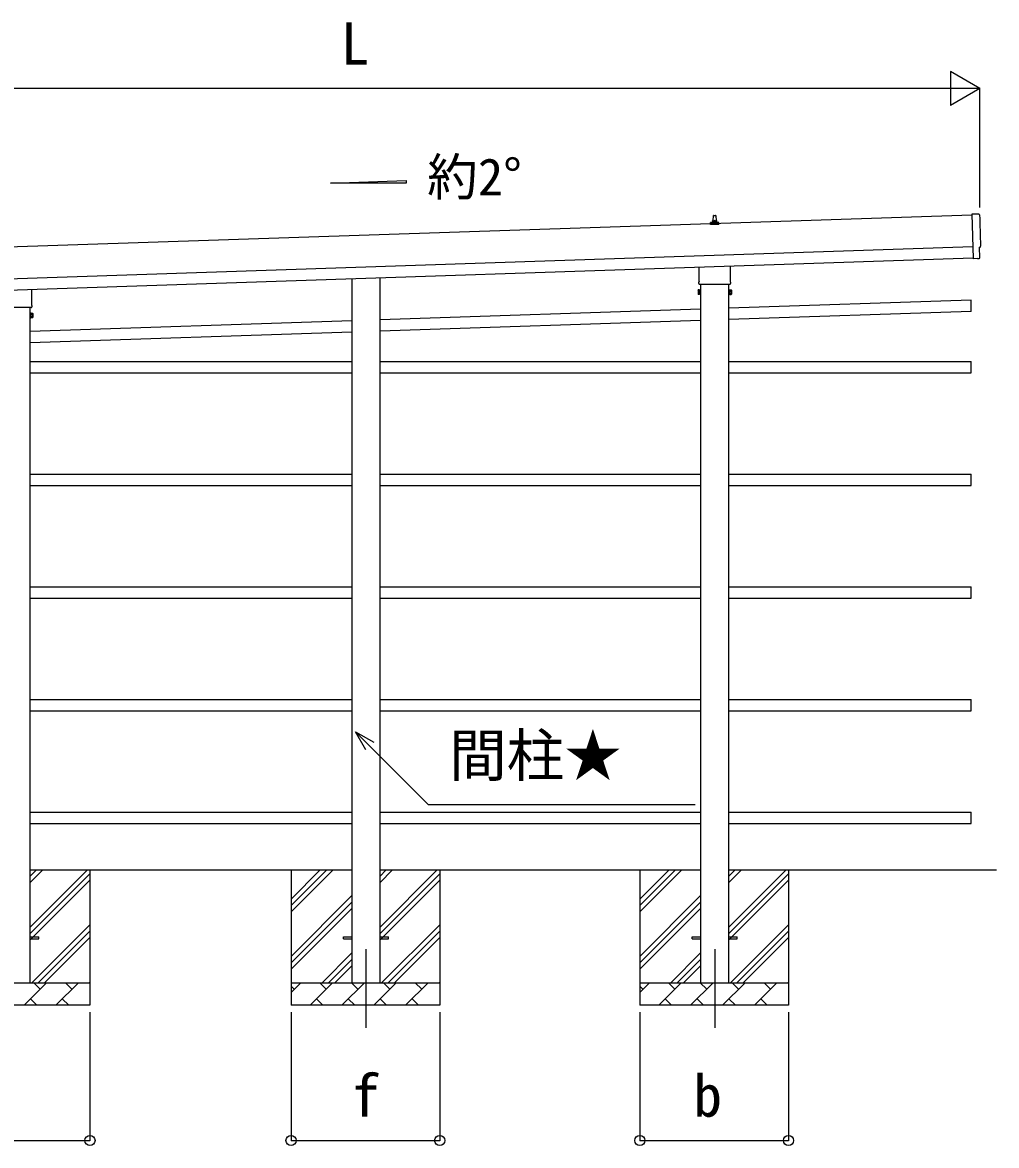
# Model space of a CAD drawing. Units: millimetres, scale not verified. Extents: x -13125 to 13125, y -19494 to 19412.
# Drawn here: x 2368 to 6691, y 8534 to 13520 of the extents above; entities that cross this region are included whole.
import ezdxf
from ezdxf.enums import TextEntityAlignment as Align

# ---------------------------------------------------------------- set-up
doc = ezdxf.new("R2010")
doc.units = ezdxf.units.MM
doc.header["$LTSCALE"] = 70
for name, color, linetype in [('0-2_USER1', 3, 'Continuous'), ('0-3_YKK_12', 2, 'Continuous'), ('0-4_YKK_13', 4, 'Continuous'), ('0-5_YKK_A1', 4, 'Continuous'), ('0-6_YKK_D', 6, 'Continuous')]:
    doc.layers.add(name, color=color, linetype=linetype)
doc.styles.add('ＭＳ ゴシック', font='')
doc.styles.get('ＭＳ ゴシック').set_extended_font_data('MS Gothic')

msp = doc.modelspace()

# ---------------------------------------------------------------- linework, layer by layer
at = {"layer": '0-3_YKK_12'}
for p, q in [((3892.69, 9406), (3892.69, 9056)), ((5440.5, 9406), (5440.5, 9056))]:
    msp.add_line(p, q, dxfattribs=at)
at = {"layer": '0-4_YKK_13'}
for p, q in [((5422.25, 12623.09), (5422.25, 12630.81)), ((5422.25, 12623.09), (5422.25, 12630.81)), ((5458.75, 12623.09), (5422.25, 12623.09)), ((5458.75, 12623.09), (5422.25, 12623.09)), ((5422.63, 12631.59), (5458.37, 12631.59)), ((5422.63, 12631.59), (5458.37, 12631.59)), ((5423.01, 12631.78), (5429.74, 12633.41)), ((5423.01, 12631.78), (5429.74, 12633.41)), ((5430.12, 12633.59), (5450.88, 12633.59)), ((5430.12, 12633.59), (5450.88, 12633.59)), ((5430.5, 12634.38), (5430.5, 12638.59)), ((5430.5, 12634.38), (5430.5, 12638.59)), ((5431.5, 12638.59), (5449.5, 12638.59)), ((5431.5, 12638.59), (5449.5, 12638.59)), ((5434.5, 12638.59), (5435.23, 12662.12)), ((5434.5, 12638.59), (5435.23, 12662.12)), ((5436.23, 12663.09), (5444.77, 12663.09)), ((5436.23, 12663.09), (5444.77, 12663.09)), ((5445.77, 12662.12), (5446.5, 12638.59)), ((5445.77, 12662.12), (5446.5, 12638.59)), ((5450.5, 12634.38), (5450.5, 12638.59)), ((5450.5, 12634.38), (5450.5, 12638.59)), ((5457.99, 12631.78), (5451.26, 12633.41)), ((5457.99, 12631.78), (5451.26, 12633.41)), ((5458.75, 12623.09), (5458.75, 12630.81)), ((5458.75, 12623.09), (5458.75, 12630.81)), ((6588.29, 12471.42), (6588.32, 12470.42)), ((6607.94, 12471.07), (6614.85, 12471.67)), ((5372.2, 12369.11), (5372.2, 12433.55)), ((5508.8, 12438.11), (5508.8, 12369.11)), ((5370.5, 12360.33), (5370.5, 12365.83)), ((5510.5, 12365.83), (5510.5, 12360.33)), ((2408.8, 12334.77), (2408.8, 12265.77)), ((2408.8, 12334.77), (2408.8, 12265.77)), ((5366.5, 12330.83), (5367.26, 12332.15)), ((5366.5, 12330.83), (5367.26, 12332.15)), ((5366.5, 12330.83), (5366.5, 12313.83)), ((5366.5, 12330.83), (5366.5, 12313.83)), ((5373.5, 12327.24), (5367.26, 12327.24)), ((5373.5, 12327.24), (5367.26, 12327.24)), ((5373.5, 12317.43), (5367.26, 12317.43)), ((5373.5, 12317.43), (5367.26, 12317.43)), ((5508.44, 12356.83), (5372.56, 12356.83)), ((5507.5, 12327.24), (5513.74, 12327.24)), ((5507.5, 12327.24), (5513.74, 12327.24)), ((5507.5, 12317.43), (5513.74, 12317.43)), ((5507.5, 12317.43), (5513.74, 12317.43)), ((5514.5, 12330.83), (5513.74, 12332.15)), ((5514.5, 12330.83), (5513.74, 12332.15)), ((5514.5, 12330.83), (5514.5, 12313.83)), ((5514.5, 12330.83), (5514.5, 12313.83)), ((5366.5, 12313.83), (5367.26, 12312.52)), ((5366.5, 12313.83), (5367.26, 12312.52)), ((5373.5, 12312.52), (5367.26, 12312.52)), ((5373.5, 12312.52), (5367.26, 12312.52)), ((5376, 12313.13), (5373.5, 12313.13)), ((5376, 12313.13), (5373.5, 12313.13)), ((5505, 12313.13), (5507.5, 12313.13)), ((5505, 12313.13), (5507.5, 12313.13)), ((5507.5, 12312.52), (5513.74, 12312.52)), ((5507.5, 12312.52), (5513.74, 12312.52)), ((5514.5, 12313.83), (5513.74, 12312.52)), ((5514.5, 12313.83), (5513.74, 12312.52)), ((2408.44, 12253.5), (2272.56, 12253.5)), ((2408.44, 12253.5), (2272.56, 12253.5)), ((2407.5, 12223.91), (2413.74, 12223.91)), ((2407.5, 12223.91), (2413.74, 12223.91)), ((2410.5, 12262.5), (2410.5, 12257)), ((2410.5, 12262.5), (2410.5, 12257)), ((2414.5, 12227.5), (2413.74, 12228.81)), ((2414.5, 12227.5), (2413.74, 12228.81)), ((2414.5, 12227.5), (2414.5, 12210.5)), ((2414.5, 12227.5), (2414.5, 12210.5)), ((2405, 12209.8), (2407.5, 12209.8)), ((2405, 12209.8), (2407.5, 12209.8)), ((2407.5, 12214.09), (2413.74, 12214.09)), ((2407.5, 12214.09), (2413.74, 12214.09)), ((2407.5, 12209.19), (2413.74, 12209.19)), ((2407.5, 12209.19), (2413.74, 12209.19)), ((2414.5, 12210.5), (2413.74, 12209.19)), ((2414.5, 12210.5), (2413.74, 12209.19)), ((2403, 9460.5), (2440.5, 9460.5)), ((2403, 9460.5), (2440.5, 9460.5)), ((2403, 9451.5), (2440.5, 9451.5)), ((2403, 9451.5), (2440.5, 9451.5)), ((2440.5, 9451.5), (2440.5, 9460.5)), ((2440.5, 9451.5), (2440.5, 9460.5)), ((3792.69, 9460.5), (3830.19, 9460.5)), ((3792.69, 9451.5), (3792.69, 9460.5)), ((3792.69, 9460.5), (3830.19, 9460.5)), ((3792.69, 9451.5), (3792.69, 9460.5)), ((3792.69, 9451.5), (3830.19, 9451.5)), ((3792.69, 9451.5), (3830.19, 9451.5)), ((3955.19, 9460.5), (3992.69, 9460.5)), ((3955.19, 9460.5), (3992.69, 9460.5)), ((3955.19, 9451.5), (3992.69, 9451.5)), ((3955.19, 9451.5), (3992.69, 9451.5)), ((3992.69, 9451.5), (3992.69, 9460.5)), ((3992.69, 9451.5), (3992.69, 9460.5)), ((5340.5, 9460.5), (5378, 9460.5)), ((5340.5, 9451.5), (5340.5, 9460.5)), ((5340.5, 9460.5), (5378, 9460.5)), ((5340.5, 9451.5), (5340.5, 9460.5)), ((5340.5, 9451.5), (5378, 9451.5)), ((5340.5, 9451.5), (5378, 9451.5)), ((5503, 9460.5), (5540.5, 9460.5)), ((5503, 9460.5), (5540.5, 9460.5)), ((5503, 9451.5), (5540.5, 9451.5)), ((5503, 9451.5), (5540.5, 9451.5)), ((5540.5, 9451.5), (5540.5, 9460.5)), ((5540.5, 9451.5), (5540.5, 9460.5))]:
    msp.add_line(p, q, dxfattribs=at)
for points in [[(6613.3, 12668.57), (6581.7, 12669.17), (6588.29, 12471.42)], [(6617.58, 12474.75), (6616.02, 12521.75), (6616.62, 12521.77)], [(6607.19, 12471.32), (6606.5, 12471.93), (6588.32, 12470.42)], [(5373.5, 12312.52), (5373.5, 12332.15), (5367.26, 12332.15)], [(5373.5, 12312.52), (5373.5, 12332.15), (5367.26, 12332.15)], [(5373.5, 12313.13), (5373.5, 12331.53), (5376, 12331.53)], [(5373.5, 12313.13), (5373.5, 12331.53), (5376, 12331.53)], [(5507.5, 12313.13), (5507.5, 12331.53), (5505, 12331.53)], [(5507.5, 12313.13), (5507.5, 12331.53), (5505, 12331.53)], [(5507.5, 12312.52), (5507.5, 12332.15), (5513.74, 12332.15)], [(5507.5, 12312.52), (5507.5, 12332.15), (5513.74, 12332.15)], [(2407.5, 12209.8), (2407.5, 12228.2), (2405, 12228.2)], [(2407.5, 12209.8), (2407.5, 12228.2), (2405, 12228.2)], [(2407.5, 12209.19), (2407.5, 12228.81), (2413.74, 12228.81)], [(2407.5, 12209.19), (2407.5, 12228.81), (2413.74, 12228.81)]]:
    msp.add_lwpolyline(points, dxfattribs=at)
for points in [[(5376, 12311.83), (5376, 12332.83), (5378, 12332.83), (5378, 12311.83)], [(5376, 12311.83), (5376, 12332.83), (5378, 12332.83), (5378, 12311.83)], [(5505, 12311.83), (5505, 12332.83), (5503, 12332.83), (5503, 12311.83)], [(5505, 12311.83), (5505, 12332.83), (5503, 12332.83), (5503, 12311.83)], [(2405, 12208.5), (2405, 12229.5), (2403, 12229.5), (2403, 12208.5)], [(2405, 12208.5), (2405, 12229.5), (2403, 12229.5), (2403, 12208.5)]]:
    msp.add_lwpolyline(points, close=True, dxfattribs=at)
for centre, radius, start, end in [((5423.25, 12630.81), 1, 103.62699, 180), ((5423.25, 12630.81), 1, 103.62699, 180), ((5429.5, 12634.38), 1, 283.62699, 0), ((5429.5, 12634.38), 1, 283.62699, 0), ((5434.59, 12637.96), 4.13, 90, 171.17633), ((5434.59, 12637.96), 4.13, 90, 171.17633), ((5431.5, 12637.59), 1, 90, 180), ((5431.5, 12637.59), 1, 90, 180), ((5436.23, 12662.09), 1, 90, 178.60509), ((5436.23, 12662.09), 1, 90, 178.60509), ((5443.83, 12638.59), 4.83, 133.60282, 180), ((5443.83, 12638.59), 4.83, 133.60282, 180), ((5437.17, 12638.59), 4.83, 0, 46.39718), ((5437.17, 12638.59), 4.83, 0, 46.39718), ((5444.77, 12662.09), 1, 1.39491, 90), ((5444.77, 12662.09), 1, 1.39491, 90), ((5446.41, 12637.96), 4.13, 8.82367, 90), ((5446.41, 12637.96), 4.13, 8.82367, 90), ((5449.5, 12637.59), 1, 0, 90), ((5449.5, 12637.59), 1, 0, 90), ((5451.5, 12634.38), 1, 180, 256.37301), ((5451.5, 12634.38), 1, 180, 256.37301), ((5457.75, 12630.81), 1, 0, 76.37301), ((5457.75, 12630.81), 1, 0, 76.37301), ((5374.5, 12365.83), 4, 125.09963, 180), ((5506.5, 12365.83), 4, 0, 54.90037), ((5370.84, 12329.69), 4.34, 145.61575, 214.38425), ((5370.84, 12329.69), 4.34, 145.61575, 214.38425), ((5370.84, 12314.97), 4.34, 145.61575, 214.38425), ((5370.84, 12314.97), 4.34, 145.61575, 214.38425), ((5382.74, 12322.33), 16.24, 162.41205, 197.58795), ((5382.74, 12322.33), 16.24, 162.41205, 197.58795), ((5374.5, 12360.33), 4, 180, 194.47751), ((5374.5, 12360.33), 4, 194.47751, 241.04498), ((5506.5, 12360.33), 4, 298.95502, 345.52249), ((5506.5, 12360.33), 4, 345.52249, 0), ((5498.26, 12322.33), 16.24, 342.41205, 17.58795), ((5498.26, 12322.33), 16.24, 342.41205, 17.58795), ((5510.16, 12329.69), 4.34, 325.61575, 34.38425), ((5510.16, 12329.69), 4.34, 325.61575, 34.38425), ((5510.16, 12314.97), 4.34, 325.61575, 34.38425), ((5510.16, 12314.97), 4.34, 325.61575, 34.38425), ((2406.5, 12262.5), 4, 0, 54.90037), ((2406.5, 12262.5), 4, 0, 54.90037), ((2406.5, 12257), 4, 298.95502, 345.52249), ((2406.5, 12257), 4, 298.95502, 345.52249), ((2406.5, 12257), 4, 345.52249, 0), ((2406.5, 12257), 4, 345.52249, 0), ((2398.26, 12219), 16.24, 342.41205, 17.58795), ((2398.26, 12219), 16.24, 342.41205, 17.58795), ((2410.16, 12226.36), 4.34, 325.61575, 34.38425), ((2410.16, 12226.36), 4.34, 325.61575, 34.38425), ((2410.16, 12211.64), 4.34, 325.61575, 34.38425), ((2410.16, 12211.64), 4.34, 325.61575, 34.38425)]:
    msp.add_arc(centre, radius, start, end, dxfattribs=at)
for centre, major_axis, ratio, start_param, end_param in [((6613.25, 12665.57), (3, 0.1), 0.99863, 6.2683889, 7.8016218), ((11378.81, 12753.95), (-4760.73, -158.69), 0.99863, 6.2683889, 6.2976778), ((6616.47, 12526.17), (4.4, 0.15), 0.99863, 4.712389, 6.2976778), ((6607.85, 12472.07), (0.75, -0.666), 0.9974, 4.712389, 5.5252311), ((6614.58, 12474.66), (2.25, -2), 0.9974, 5.5252311, 7.0411395)]:
    msp.add_ellipse(centre, major_axis=major_axis, ratio=ratio, start_param=start_param, end_param=end_param, dxfattribs=at)
at = {"layer": '0-5_YKK_A1'}
for p, q in [((3735.19, 12806.19), (4071.19, 12818.6)), ((3735.19, 12806.19), (4071.19, 12818.6)), ((4071.19, 12818.6), (4071.19, 12806.19)), ((4071.19, 12818.6), (4071.19, 12806.19)), ((4071.19, 12806.19), (3735.19, 12806.19)), ((4071.19, 12806.19), (3735.19, 12806.19)), ((6581.87, 12664.08), (1198.85, 12484.65)), ((1203.52, 12344.73), (6586.53, 12524.16)), ((1205.18, 12294.75), (6588.2, 12474.19)), ((3830.19, 12382.25), (3830.19, 9456)), ((3830.19, 12382.25), (3830.19, 9256)), ((3955.19, 9256), (3955.19, 12386.42)), ((3955.19, 9256), (3955.19, 12386.42)), ((5378, 12356.83), (5378, 9256)), ((5378, 12356.83), (5378, 9256)), ((5503, 9256), (5503, 12356.83)), ((5503, 9256), (5503, 12356.83)), ((6579.03, 12286.81), (5503, 12250.95)), ((6579.03, 12236.79), (6579.03, 12286.81)), ((2403, 9256), (2403, 12253.5)), ((2403, 9256), (2403, 12253.5)), ((5378, 12246.78), (3955.19, 12199.35)), ((6579.03, 12236.79), (5503, 12200.92)), ((3830.19, 12195.19), (2403, 12147.61)), ((5378, 12196.75), (3955.19, 12149.33)), ((3830.19, 12145.16), (2403, 12097.59)), ((2403, 12013.89), (3830.19, 12013.89)), ((3955.19, 12013.89), (5378, 12013.89)), ((5503, 12014.02), (6579.03, 12014.02)), ((6579.03, 11963.89), (6579.03, 12014.02)), ((2403, 11963.89), (3830.19, 11963.89)), ((3955.19, 11963.89), (5378, 11963.89)), ((5503, 11964.02), (6579.03, 11964.02)), ((2403, 11513.89), (3830.19, 11513.89)), ((3955.19, 11513.89), (5378, 11513.89)), ((5503, 11513.89), (6579.03, 11513.89)), ((6579.03, 11463.89), (6579.03, 11513.89)), ((2403, 11463.89), (3830.19, 11463.89)), ((3955.19, 11463.89), (5378, 11463.89)), ((5503, 11463.89), (6579.03, 11463.89)), ((2403, 11013.89), (3830.19, 11013.89)), ((3955.19, 11013.89), (5378, 11013.89)), ((5503, 11013.89), (6579.03, 11013.89)), ((6579.03, 10963.89), (6579.03, 11013.89)), ((2403, 10963.89), (3830.19, 10963.89)), ((3955.19, 10963.89), (5378, 10963.89)), ((5503, 10963.89), (6579.03, 10963.89)), ((2403, 10513.89), (3830.19, 10513.89)), ((3955.19, 10513.89), (5378, 10513.89)), ((5503, 10513.89), (6579.03, 10513.89)), ((6579.03, 10463.89), (6579.03, 10513.89)), ((2403, 10463.89), (3830.19, 10463.89)), ((3955.19, 10463.89), (5378, 10463.89)), ((5503, 10463.89), (6579.03, 10463.89)), ((2403, 10013.89), (3830.19, 10013.89)), ((3955.19, 10013.89), (5378, 10013.89)), ((5503, 10013.89), (6579.03, 10013.89)), ((6579.03, 9963.89), (6579.03, 10013.89)), ((2403, 9963.89), (3830.19, 9963.89)), ((3955.19, 9963.89), (5378, 9963.89)), ((5503, 9963.89), (6579.03, 9963.89)), ((3830.19, 9756), (2403, 9756)), ((2403, 9503.4), (2655.6, 9756)), ((2403, 9701.39), (2457.61, 9756)), ((2403, 9729.68), (2429.32, 9756)), ((3830.19, 9756), (2403, 9756)), ((2403, 9503.4), (2655.6, 9756)), ((2403, 9701.39), (2457.61, 9756)), ((2403, 9729.68), (2429.32, 9756)), ((2403, 9475.12), (2668, 9740.12)), ((2403, 9475.12), (2668, 9740.12)), ((2668, 9756), (2668, 9156)), ((2668, 9756), (2668, 9156)), ((3560.19, 9756), (3560.19, 9156)), ((3560.19, 9570.95), (3745.24, 9756)), ((3560.19, 9599.23), (3716.96, 9756)), ((3560.19, 9627.52), (3688.67, 9756)), ((3560.19, 9756), (3560.19, 9156)), ((3560.19, 9570.95), (3745.24, 9756)), ((3560.19, 9599.23), (3716.96, 9756)), ((3560.19, 9627.52), (3688.67, 9756)), ((5378, 9756), (3955.19, 9756)), ((5378, 9756), (3955.19, 9756)), ((3955.19, 9503.4), (4207.79, 9756)), ((3955.19, 9701.39), (4009.8, 9756)), ((3955.19, 9729.68), (3981.52, 9756)), ((3955.19, 9503.4), (4207.79, 9756)), ((3955.19, 9701.39), (4009.8, 9756)), ((3955.19, 9729.68), (3981.52, 9756)), ((3955.19, 9475.12), (4220.19, 9740.12)), ((3955.19, 9475.12), (4220.19, 9740.12)), ((4220.19, 9756), (4220.19, 9156)), ((4220.19, 9756), (4220.19, 9156)), ((5108, 9756), (5108, 9156)), ((5108, 9570.95), (5293.05, 9756)), ((5108, 9599.23), (5264.77, 9756)), ((5108, 9627.52), (5236.48, 9756)), ((5108, 9756), (5108, 9156)), ((5108, 9570.95), (5293.05, 9756)), ((5108, 9599.23), (5264.77, 9756)), ((5108, 9627.52), (5236.48, 9756)), ((6691.38, 9756), (5503, 9756)), ((5503, 9503.4), (5755.6, 9756)), ((5503, 9701.39), (5557.61, 9756)), ((5503, 9729.68), (5529.32, 9756)), ((6691.38, 9756), (5503, 9756)), ((5503, 9503.4), (5755.6, 9756)), ((5503, 9701.39), (5557.61, 9756)), ((5503, 9729.68), (5529.32, 9756)), ((5503, 9475.12), (5768, 9740.12)), ((5503, 9475.12), (5768, 9740.12)), ((5768, 9756), (5768, 9156)), ((5768, 9756), (5768, 9156)), ((2403, 9446.83), (2668, 9711.83)), ((2403, 9446.83), (2668, 9711.83)), ((3955.19, 9446.83), (4220.19, 9711.83)), ((3955.19, 9446.83), (4220.19, 9711.83)), ((5503, 9446.83), (5768, 9711.83)), ((5503, 9446.83), (5768, 9711.83)), ((3560.19, 9372.96), (3830.19, 9642.96)), ((3560.19, 9372.96), (3830.19, 9642.96)), ((5108, 9372.96), (5378, 9642.96)), ((5108, 9372.96), (5378, 9642.96)), ((3560.19, 9344.68), (3830.19, 9614.68)), ((3560.19, 9344.68), (3830.19, 9614.68)), ((3560.19, 9316.39), (3830.19, 9586.39)), ((3560.19, 9316.39), (3830.19, 9586.39)), ((5108, 9344.68), (5378, 9614.68)), ((5108, 9344.68), (5378, 9614.68)), ((5108, 9316.39), (5378, 9586.39)), ((5108, 9316.39), (5378, 9586.39)), ((2410.16, 9256), (2668, 9513.84)), ((2410.16, 9256), (2668, 9513.84)), ((2438.44, 9256), (2668, 9485.56)), ((2438.44, 9256), (2668, 9485.56)), ((3962.35, 9256), (4220.19, 9513.84)), ((3962.35, 9256), (4220.19, 9513.84)), ((3990.63, 9256), (4220.19, 9485.56)), ((3990.63, 9256), (4220.19, 9485.56)), ((5510.16, 9256), (5768, 9513.84)), ((5510.16, 9256), (5768, 9513.84)), ((5538.44, 9256), (5768, 9485.56)), ((5538.44, 9256), (5768, 9485.56)), ((2466.73, 9256), (2668, 9457.27)), ((2466.73, 9256), (2668, 9457.27)), ((4018.92, 9256), (4220.19, 9457.27)), ((4018.92, 9256), (4220.19, 9457.27)), ((5566.73, 9256), (5768, 9457.27)), ((5566.73, 9256), (5768, 9457.27)), ((3697.79, 9256), (3830.19, 9388.4)), ((3697.79, 9256), (3830.19, 9388.4)), ((5245.6, 9256), (5378, 9388.4)), ((5245.6, 9256), (5378, 9388.4)), ((3726.08, 9256), (3830.19, 9360.12)), ((3726.08, 9256), (3830.19, 9360.12)), ((3754.36, 9256), (3830.19, 9331.83)), ((3754.36, 9256), (3830.19, 9331.83)), ((5273.88, 9256), (5378, 9360.12)), ((5273.88, 9256), (5378, 9360.12)), ((5302.17, 9256), (5378, 9331.83)), ((5302.17, 9256), (5378, 9331.83)), ((2008, 9256), (2668, 9256)), ((2008, 9256), (2668, 9256)), ((2375.16, 9156), (2475.16, 9256)), ((2375.16, 9156), (2475.16, 9256)), ((2446.6, 9227.45), (2418.05, 9256)), ((2446.6, 9227.45), (2418.05, 9256)), ((2516.58, 9156), (2616.58, 9256)), ((2516.58, 9156), (2616.58, 9256)), ((2588.03, 9227.45), (2559.47, 9256)), ((2588.03, 9227.45), (2559.47, 9256)), ((2664.72, 9256), (2668, 9259.28)), ((2664.72, 9256), (2668, 9259.28)), ((3560.19, 9256), (4220.19, 9256)), ((3560.19, 9213.11), (3603.09, 9256)), ((3560.19, 9256), (4220.19, 9256)), ((3560.19, 9213.11), (3603.09, 9256)), ((3574.53, 9227.45), (3560.19, 9241.79)), ((3574.53, 9227.45), (3560.19, 9241.79)), ((3644.51, 9156), (3744.51, 9256)), ((3644.51, 9156), (3744.51, 9256)), ((3715.95, 9227.45), (3687.4, 9256)), ((3715.95, 9227.45), (3687.4, 9256)), ((3785.93, 9156), (3885.93, 9256)), ((3785.93, 9156), (3885.93, 9256)), ((3857.37, 9227.45), (3828.82, 9256)), ((3857.37, 9227.45), (3828.82, 9256)), ((3927.35, 9156), (4027.35, 9256)), ((3927.35, 9156), (4027.35, 9256)), ((3998.8, 9227.45), (3970.24, 9256)), ((3998.8, 9227.45), (3970.24, 9256)), ((4068.77, 9156), (4168.77, 9256)), ((4068.77, 9156), (4168.77, 9256)), ((4140.22, 9227.45), (4111.66, 9256)), ((4140.22, 9227.45), (4111.66, 9256)), ((4216.91, 9256), (4220.19, 9259.28)), ((4216.91, 9256), (4220.19, 9259.28)), ((5108, 9256), (5768, 9256)), ((5108, 9213.11), (5150.89, 9256)), ((5108, 9256), (5768, 9256)), ((5108, 9213.11), (5150.89, 9256)), ((5122.34, 9227.45), (5108, 9241.79)), ((5122.34, 9227.45), (5108, 9241.79)), ((5192.31, 9156), (5292.31, 9256)), ((5192.31, 9156), (5292.31, 9256)), ((5263.76, 9227.45), (5235.21, 9256)), ((5263.76, 9227.45), (5235.21, 9256)), ((5333.74, 9156), (5433.74, 9256)), ((5333.74, 9156), (5433.74, 9256)), ((5405.18, 9227.45), (5376.63, 9256)), ((5405.18, 9227.45), (5376.63, 9256)), ((5475.16, 9156), (5575.16, 9256)), ((5475.16, 9156), (5575.16, 9256)), ((5546.6, 9227.45), (5518.05, 9256)), ((5546.6, 9227.45), (5518.05, 9256)), ((5616.58, 9156), (5716.58, 9256)), ((5616.58, 9156), (5716.58, 9256)), ((5688.03, 9227.45), (5659.47, 9256)), ((5688.03, 9227.45), (5659.47, 9256)), ((5764.72, 9256), (5768, 9259.28)), ((5764.72, 9256), (5768, 9259.28)), ((2403.71, 9184.55), (2432.26, 9156)), ((2403.71, 9184.55), (2432.26, 9156)), ((2545.13, 9184.55), (2573.69, 9156)), ((2545.13, 9184.55), (2573.69, 9156)), ((3673.06, 9184.55), (3701.61, 9156)), ((3673.06, 9184.55), (3701.61, 9156)), ((3814.48, 9184.55), (3843.03, 9156)), ((3814.48, 9184.55), (3843.03, 9156)), ((3955.9, 9184.55), (3984.46, 9156)), ((3955.9, 9184.55), (3984.46, 9156)), ((4097.32, 9184.55), (4125.88, 9156)), ((4097.32, 9184.55), (4125.88, 9156)), ((5220.87, 9184.55), (5249.42, 9156)), ((5220.87, 9184.55), (5249.42, 9156)), ((5362.29, 9184.55), (5390.84, 9156)), ((5362.29, 9184.55), (5390.84, 9156)), ((5503.71, 9184.55), (5532.26, 9156)), ((5503.71, 9184.55), (5532.26, 9156)), ((5645.13, 9184.55), (5673.69, 9156)), ((5645.13, 9184.55), (5673.69, 9156)), ((2668, 9156), (2008, 9156)), ((2668, 9156), (2008, 9156)), ((4220.19, 9156), (3560.19, 9156)), ((4220.19, 9156), (3560.19, 9156)), ((5768, 9156), (5108, 9156)), ((5768, 9156), (5108, 9156))]:
    msp.add_line(p, q, dxfattribs=at)
at = {"layer": '0-6_YKK_D'}
for p, q in [((6617.53, 13226.44), (6487.62, 13301.44)), ((6487.62, 13301.44), (6487.62, 13151.44)), ((6467.53, 13226.44), (1317.86, 13226.44)), ((6617.53, 13226.44), (6357.72, 13226.44)), ((6617.53, 13226.44), (6487.62, 13151.44)), ((6617.53, 12697.51), (6617.53, 13227.44)), ((2668, 9126), (2668, 8555)), ((3560.19, 9126), (3560.19, 8555)), ((4220.19, 9126), (4220.19, 8555)), ((5108, 9126), (5108, 8555)), ((5768, 9126), (5768, 8555)), ((2008, 8556), (2668, 8556)), ((3560.19, 8556), (4220.19, 8556)), ((5108, 8556), (5768, 8556))]:
    msp.add_line(p, q, dxfattribs=at)
for points in [[(3892.93, 10290.14), (3846.35, 10370.83), (3927.04, 10324.25)], [(3846.35, 10370.83), (3909.99, 10307.2), (4169.22, 10047.96), (5353.34, 10047.96)]]:
    msp.add_lwpolyline(points, dxfattribs=at)
for centre in [(2668, 8556), (3560.19, 8556), (4220.19, 8556), (5108, 8556), (5768, 8556)]:
    msp.add_circle(centre, 22.5, dxfattribs=at)

# ---------------------------------------------------------------- texts
at = {"layer": '0-2_USER1', "style": 'ＭＳ ゴシック'}
msp.add_text('約2°', height=165, dxfattribs=at).set_placement((4164.34, 12701.9), align=Align.BOTTOM_LEFT)
at = {"layer": '0-6_YKK_D', "style": 'ＭＳ ゴシック'}
for s, p in [('L', (3780.41, 13276.44)), ('間柱★', (4262.34, 10116.29)), ('f', (3827.17, 8606)), ('b', (5346, 8606))]:
    msp.add_text(s, height=187, dxfattribs=at).set_placement(p, align=Align.BOTTOM_LEFT)

doc.saveas('drawing.dxf')
